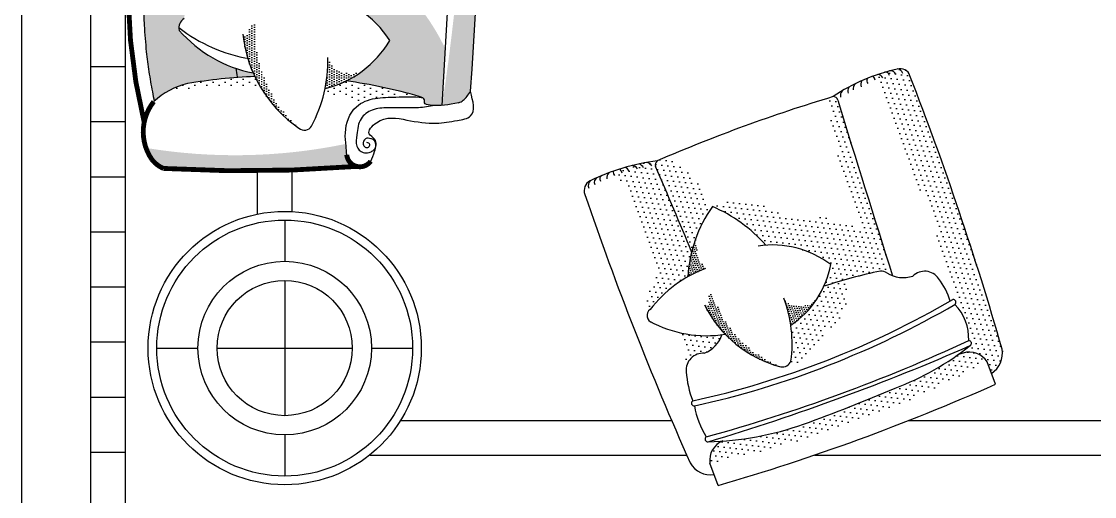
# Model space of a CAD drawing. Extents: x 3694 to 117786, y 20013 to 108631.
# Drawn here: x 67610 to 70705, y 28924 to 30294 of the extents above; entities that cross this region are included whole.
import ezdxf

# ---------------------------------------------------------------- set-up
doc = ezdxf.new("R2010")
doc.units = 0
doc.header["$LTSCALE"] = 1000
doc.header["$MEASUREMENT"] = 0
doc.linetypes.add('ACAD_ISO04W100', pattern=[30, 24, -3, 0, -3])
for name, color, linetype in [('DOTE', 1, 'ACAD_ISO04W100'), ('家具', 253, 'Continuous'), ('铺地', 251, 'Continuous')]:
    doc.layers.add(name, color=color, linetype=linetype)
pattern_1 = [(270, (91521.15495830476, 120994.9704626898), (-6.985000000406579, -3.492500000203292), [0, -6.98500000040658])]
pattern_2 = [(270, (40764.08671532675, 11180.6824591425), (-20.95500000121973, -10.47750000060987), [0, -20.95500000121974])]
pattern_3 = [(110.0458671706948, (116851.3957453663, -39052.44803251084), (-6.983073531532513, 0.7979892736150807), [0, -6.286500000531505])]
pattern_4 = [(110.0458671706948, (35389.18488845533, 31409.86319413389), (-17.45768382883129, 1.994973184037702), [0, -15.71625000132876])]

msp = doc.modelspace()

# ---------------------------------------------------------------- hatches: boundary and pattern name
at = {"layer": '家具'}
h = msp.add_hatch(dxfattribs=at)
h.set_pattern_fill('DOTS', color=8, scale=335.2800000195158, angle=-90.00000000000001, style=0)
h.set_pattern_definition(pattern_2)
edge = h.paths.add_edge_path()
edge.add_spline(control_points=[(67993.17130601307, 30063.84951568378), (67991.34729976697, 30072.90548772866), (67989.56389360114, 30081.93599415552), (67984.12860158642, 30110.3428720034), (67980.69472483601, 30129.63373148218), (67974.75185783027, 30168.03593625524), (67972.29639064423, 30187.07571482248), (67967.69976319902, 30231.64739473444), (67965.82422945027, 30257.25210496921), (67961.0655163649, 30334.95599051948), (67959.04041559706, 30388.06087082521), (67952.12837160786, 30468.76317831468), (67949.18609689569, 30495.81551102568), (67943.11001669956, 30536.43465744354), (67940.80715207456, 30549.98101314058), (67935.52471497824, 30577.05204848417), (67932.52101880833, 30590.63939118481), (67925.16168477658, 30620.11476976685), (67920.72670472765, 30635.83967396493), (67913.01951785905, 30661.96974665546), (67909.80977831264, 30672.52040506721), (67906.63405051868, 30682.9588792542)], knot_values=[0.007594318894714291, 0.007594318894714291, 0.007594318894714291, 0.007594318894714291, 1.009331685129112, 1.009331685129112, 3.166903830014817, 3.166903830014817, 5.324475974900523, 5.324475974900523, 8.146713981276132, 8.146713981276132, 13.78698518195698, 13.78698518195698, 16.6071207822974, 16.6071207822974, 18.01718858246761, 18.01718858246761, 19.42725638263783, 19.42725638263783, 21.11840045899928, 21.11840045899928, 22.2881602581128, 22.2881602581128, 22.2881602581128, 22.2881602581128], degree=3, periodic=0)
edge.add_ellipse((69823.20520367785, 31244.76312481855), major_axis=(1412.244489359905, 1412.244489359905), ratio=0.9999999999999756, start_angle=138.5571482696466, end_angle=151.3374367642258, ccw=False)
edge.add_ellipse((69823.20520367785, 30996.93237553356), major_axis=(1412.244489360068, 1412.244489360068), ratio=0.9999999999999439, start_angle=118.66256323573529, end_angle=131.4428517303521, ccw=False)
edge.add_spline(control_points=[(67906.63405051883, 31558.7366210983), (67909.80977831272, 31569.17509528516), (67913.01951785918, 31579.72575369704), (67920.72670472754, 31605.85582638693), (67925.16168477626, 31621.58073058437), (67932.52101880762, 31651.05610916474), (67935.5247149774, 31664.64345186436), (67940.80715207334, 31691.71448720526), (67943.11001669822, 31705.26084290102), (67949.18609689416, 31745.8799893153), (67952.12837160646, 31772.93232202387), (67957.21757989601, 31832.35191669973), (67959.05916314002, 31864.61623508209), (67960.7806535066, 31896.48947444001)], knot_values=[0.007594318904541566, 0.007594318904541566, 0.007594318904541566, 0.007594318904541566, 1.177354118008585, 1.177354118008585, 2.868498194319651, 2.868498194319651, 4.278565994361959, 4.278565994361959, 5.688633794404266, 5.688633794404266, 8.508769394488882, 8.508769394488882, 11.91787256770212, 11.91787256770212, 11.91787256770212, 11.91787256770212], degree=3, periodic=0)
edge.add_ellipse((67966.54662708388, 31918.91794971506), major_axis=(-16.37502602228008, 16.37502602228009), ratio=0.9999999999989829, start_angle=120.5824584676195, end_angle=134.1964765581108)
edge.add_ellipse((68102.11673564016, 32282.87509827258), major_axis=(-290.1065513935977, 290.1065513935977), ratio=0.9999999999997424, start_angle=115.6565121527844, end_angle=125.4570821537669)
edge.add_ellipse((67321.81956704888, 31759.47094117671), major_axis=(510.6161812650204, 510.6161812650204), ratio=0.9999999999999901, start_angle=303.72155082213794, end_angle=324.46981628872436, ccw=False)
edge.add_ellipse((63554.82278205649, 31287.66644064122), major_axis=(3173.04596129218, 3173.045961292181), ratio=0.9999999999999838, start_angle=308.3579750967318, end_angle=319.22467961810776, ccw=False)
edge.add_ellipse((67013.86668054656, 30385.31873806614), major_axis=(-756.0877006786052, 756.0877006786051), ratio=0.9999999999999577, start_angle=220.5222124239156, end_angle=246.006972568888, ccw=False)
edge.add_ellipse((68093.52339938162, 30275.82137925406), major_axis=(20.77520892349939, 20.77520892349939), ratio=0.9999999999994437, start_angle=72.68604845020673, end_angle=150.6503094815745)
edge.add_ellipse((68351.80341855716, 30519.22352963258), major_axis=(269.5263520561136, 269.5263520561136), ratio=0.999999999999944, start_angle=176.2513210352899, end_angle=213.9303447370953)
edge.add_ellipse((68627.26773682423, 30299.26537330362), major_axis=(-269.5447157714534, 269.5447157714534), ratio=0.9999999999369282, start_angle=68.84746514096271, end_angle=70.56356873906073)
edge.add_ellipse((68342.56719316445, 28632.01307470827), major_axis=(1063.437138938993, 1063.437138938993), ratio=0.9999999999999742, start_angle=47.25507740856621, end_angle=54.69471484846078)
edge.add_ellipse((68138.87996170636, 29903.69415927289), major_axis=(153.1024992138001, 153.1024992138001), ratio=0.999999999999836, start_angle=58.23515820015977, end_angle=87.29579081924169)
edge = h.paths.add_edge_path()
edge.add_ellipse((68052.88844100668, 29947.41788500371), major_axis=(-59.62128638761863, 59.62128638761862), ratio=0.9999999999998141, start_angle=82.2821369550777, end_angle=111.86652617885011, ccw=False)
edge.add_ellipse((68101.68021477605, 29975.41144806831), major_axis=(99.19644208313211, 99.19644208313213), ratio=0.9999999999991369, start_angle=154.3192162768455, end_angle=169.3067677877742, ccw=False)
edge.add_ellipse((68226.47823621808, 31486.22295734135), major_axis=(1116.038544759271, 1116.038544759271), ratio=0.9999999999999997, start_angle=215.621951062749, end_angle=236.6758831388183)
edge.add_spline(control_points=[(68545.89027253704, 29940.5645158249), (68546.08773774045, 29938.37796617065), (68546.94206275698, 29928.79117084452), (68547.52980799931, 29918.77873065825), (68548.3849402652, 29909.38010911614)], knot_values=[0, 0, 0, 0, 0.2418033642713523, 1.052830296575082, 1.052830296575082, 1.052830296575082, 1.052830296575082], degree=3, periodic=0)
edge.add_ellipse((68586.29717914024, 29912.68040541979), major_axis=(-26.9093832352702, 26.9093832352702), ratio=0.9999999999998275, start_angle=49.72715643993222, end_angle=121.2232294175103)
edge.add_ellipse((68256.11459530622, 33919.22290215734), major_axis=(2868.190797183533, 2868.190797183534), ratio=0.9999999999999962, start_angle=221.6595468781956, end_angle=229.5406882996503, ccw=False)
edge = h.paths.add_edge_path()
edge.add_ellipse((68052.888441007, 32294.27761534866), major_axis=(59.62128638766564, 59.62128638766564), ratio=0.9999999999990175, start_angle=68.13347382114472, end_angle=97.71786304491229, ccw=False)
edge.add_ellipse((68256.11459530552, 28322.47259819503), major_axis=(-2868.190797183693, 2868.190797183692), ratio=0.9999999999999932, start_angle=310.45589591338563, end_angle=318.3404531217898, ccw=False)
edge.add_ellipse((68586.47344781598, 32328.98011740485), major_axis=(26.90938323527564, 26.90938323527564), ratio=0.9999999999994248, start_angle=58.67635426560714, end_angle=130.0165302798734)
edge.add_spline(control_points=[(68548.56169085666, 32332.28594505669), (68548.22481866497, 32328.58941360211), (68547.95022921459, 32325.1536455779), (68547.7038035242, 32321.8914489943)], knot_values=[0, 0, 0, 0, 0.3189857557440551, 0.3189857557440551, 0.3189857557440551, 0.3189857557440551], degree=3, periodic=0)
edge.add_ellipse((68118.21578227196, 28776.02485497344), major_axis=(-2525.631590611831, 2525.631590611831), ratio=0.9999999999999998, start_angle=-51.90622692966927, end_angle=-42.87540757850999)
edge = h.paths.add_edge_path()
edge.add_ellipse((68266.77555686311, 31858.42556467946), major_axis=(221.1621733483963, 221.1621733483963), ratio=0.9999999999999897, start_angle=249.0680231566651, end_angle=320.14399999649186, ccw=False)
edge.add_ellipse((68176.0526174061, 31598.98349202645), major_axis=(-155.4479335070542, 155.4479335070542), ratio=0.9999999999999792, start_angle=155.1189317615319, end_angle=218.1718407517728, ccw=False)
edge.add_ellipse((68799.50410135617, 31223.88327477461), major_axis=(405.3237387993501, 405.3237387993501), ratio=0.9999999999999748, start_angle=117.8864253213261, end_angle=164.4737673660374)
edge.add_ellipse((68089.49146304338, 30642.74064312865), major_axis=(-258.8230775298278, 258.8230775298277), ratio=0.9999999999999376, start_angle=229.4937413140151, end_angle=279.8017349942226, ccw=False)
edge.add_ellipse((68363.9373212085, 30409.27637136088), major_axis=(196.0891473908082, 196.0891473908082), ratio=0.9999999999999702, start_angle=323.30762702541074, end_angle=385.9615153224139, ccw=False)
edge.add_ellipse((68278.00643308103, 29953.04518186034), major_axis=(-433.6778078787907, 433.6778078787907), ratio=0.9999999999999418, start_angle=250.1218219998787, end_angle=279.01887695371147, ccw=False)
edge.add_ellipse((53145.8361834547, 31069.66315242132), major_axis=(661.589091324149, 15696.88206603798), ratio=0.9999999999885858, start_angle=268.6990717985552, end_angle=269.2892955079027, ccw=False)
edge.add_spline(control_points=[(68823.65183946406, 30051.8699650491), (68816.62451582364, 30051.42830053878), (68809.4790720412, 30051.32810777053), (68801.97294331792, 30051.60857366901)], knot_values=[2.293510373809953, 2.293510373809953, 2.293510373809953, 2.293510373809953, 2.979732802934619, 2.979732802934619, 2.979732802934619, 2.979732802934619], degree=3, periodic=0)
edge.add_spline(control_points=[(68801.97294331792, 30051.60857366901), (68797.75377061323, 30051.76622271901), (68786.3987936899, 30052.49451056889), (68770.42352773299, 30054.55284512733), (68774.08400020216, 30068.29956441936), (68770.34477331667, 30072.07533706707), (68767.56815582901, 30073.65261047311)], knot_values=[2.979732802934619, 2.979732802934619, 2.979732802934619, 2.979732802934619, 3.36545639614831, 3.990521829336836, 4.278466320926378, 4.605763273049225, 4.605763273049225, 4.605763273049225, 4.605763273049225], degree=3, periodic=0)
edge.add_spline(control_points=[(68767.56815582901, 30073.65261047311), (68764.78177563919, 30075.23542963758), (68761.20242986886, 30076.38384296887), (68757.62308409836, 30077.53225630016)], knot_values=[4.605763273049225, 4.605763273049225, 4.605763273049225, 4.605763273049225, 4.934211014792284, 4.934211014792284, 4.934211014792284, 4.934211014792284], degree=3, periodic=0)
edge.add_ellipse((68342.56719316445, 28632.01307470827), major_axis=(-1063.437138939308, 1063.437138939308), ratio=0.9999999999997944, start_angle=-61.02050574382404, end_angle=-52.79563289692064)
edge.add_ellipse((68413.88788747674, 30391.82192873425), major_axis=(-212.5834902189288, 212.5834902189288), ratio=0.9999999999999741, start_angle=161.1869257535529, end_angle=194.3664498800093)
edge.add_ellipse((68413.7911312485, 30073.2020877572), major_axis=(217.1797520411024, 217.1797520411024), ratio=0.9999999999998141, start_angle=347.5897344300159, end_angle=388.9747829871104)
edge.add_ellipse((68061.75581113262, 30199.81622390002), major_axis=(-331.0872910150837, 331.0872910150837), ratio=0.9999999999998823, start_angle=246.1037334905093, end_angle=272.1536149690035)
edge.add_ellipse((68628.87509417078, 30184.46120224598), major_axis=(-308.6143108805753, 308.6143108805753), ratio=0.9999999999997624, start_angle=-10.26044805010823, end_angle=-2.053383844999684)
edge.add_spline(control_points=[(68331.51679934209, 30503.93519219982), (68322.56479512357, 30496.88594260838), (68300.12235216223, 30479.213656267), (68309.89879025151, 30542.45701083951), (68286.88542869082, 30577.51144565915), (68259.65949848667, 30637.111770902), (68292.25629106838, 30702.74252199698), (68273.01407192613, 30784.50807648071), (68257.07807241459, 30871.33872279631), (68197.39537978926, 30907.47544098791), (68188.7721764178, 30963.01912853596), (68155.91447311011, 30951.19898155632), (68154.42844893668, 30968.36456541008), (68153.74790353593, 30977.30063960881)], knot_values=[28.72622828787619, 28.72622828787619, 28.72622828787619, 28.72622828787619, 29.65137003608691, 31.04553471454428, 32.97090723718488, 34.80045963000916, 37.53798117998499, 40.13244696109814, 43.73799823656201, 46.29924793153518, 47.53881564063179, 48.20545028199999, 48.98405692497199, 48.98405692497199, 48.98405692497199, 48.98405692550385], degree=3, periodic=0)
edge.add_ellipse((74440.63653749638, 31139.04039679581), major_axis=(4446.972478263985, 4446.972478263985), ratio=0.999999999999985, start_angle=132.8462663510045, end_angle=136.4736958691292, ccw=False)
edge.add_spline(control_points=[(68156.11034534252, 31375.385451788), (68157.5124688914, 31389.27132057141), (68160.68932151947, 31413.77905041901), (68204.25728111825, 31444.79300328837), (68224.9855460781, 31513.37248252842), (68260.43519728706, 31577.01717165853), (68249.17362508782, 31648.50423554562), (68285.93254690096, 31671.1576760095), (68318.29201370077, 31758.0116609609), (68318.86281377642, 31736.7729673537)], knot_values=[0, 0, 0, 1.163513729807164e-12, 1.426783815582302, 2.507845637052222, 5.446644405802077, 8.794161911986935, 10.36550993041577, 12.19506232323765, 14.47634677036475, 14.47634677036475, 14.47634677036475, 14.47634677036475], degree=3, periodic=0)
edge.add_ellipse((67925.76321483008, 31991.15514804198), major_axis=(-331.0872910150355, 331.0872910150356), ratio=0.9999999999998563, start_angle=192.0923307984065, end_angle=216.8100269555189)
edge.add_ellipse((68240.59843833724, 32193.24123890271), major_axis=(217.1797520411322, 217.1797520411322), ratio=0.9999999999998619, start_angle=253.938977458923, end_angle=295.3240260160028)
edge.add_ellipse((68311.89925182756, 31882.70169806848), major_axis=(212.5834902189274, 212.5834902189273), ratio=0.9999999999959371, start_angle=358.5473105660088, end_angle=364.8552973097488)
edge.add_ellipse((68346.10422765338, 33494.59638260669), major_axis=(-983.7752406232428, 983.7752406232432), ratio=0.999999999999971, start_angle=141.5881560884107, end_angle=151.911972755275)
edge.add_spline(control_points=[(68750.82713153132, 32163.49652940117), (68756.3371627377, 32165.30407448088), (68761.8471939442, 32167.11161956034), (68764.4357771814, 32170.4949439754)], knot_values=[4.42752981046754, 4.42752981046754, 4.42752981046754, 4.42752981046754, 4.934211014792284, 4.934211014792284, 4.934211014792284, 4.934211014792284], degree=3, periodic=0)
edge.add_ellipse((68272.00710376579, 32290.21585168514), major_axis=(358.3427787361424, 358.3427787361424), ratio=0.9999999999999811, start_angle=262.1836328537145, end_angle=301.33517879624424, ccw=False)
h = msp.add_hatch(dxfattribs=at)
h.set_pattern_fill('DOTS', color=8, scale=335.2800000195158, angle=-90.00000000000001, style=0)
h.set_pattern_definition(pattern_2)
edge = h.paths.add_edge_path()
edge.add_spline(control_points=[(68816.67753729055, 32189.72474849426), (68831.14272751316, 32189.05659798309), (68844.03442534637, 32187.09655672928), (68856.38223494717, 32184.68996474717)], knot_values=[0.786494863822969, 0.786494863822969, 0.786494863822969, 0.786494863822969, 2.275363960561895, 2.275363960561895, 2.275363960561895, 2.275363960561895], degree=3, periodic=0)
edge.add_spline(control_points=[(68856.38223494717, 32184.68996474717), (68862.90496340714, 32183.41868291477), (68869.27592100097, 32182.02279204197), (68875.6468785948, 32180.6269011693)], knot_values=[0, 0, 0, 0, 0.7864948638229692, 0.7864948638229692, 0.7864948638229692, 0.7864948638229692], degree=3, periodic=0)
edge.add_spline(control_points=[(68875.64687859683, 32180.62690116827), (68878.82510654387, 32179.25385271956), (68890.3500699363, 32172.52809090292), (68899.03320713472, 32159.30265598255), (68905.44847560005, 32149.5314507549)], knot_values=[15.99552225209603, 15.99552225209603, 15.99552225209603, 15.99552225209603, 16.41446935609034, 17.5995724027038, 17.5995724027038, 17.5995724027038, 17.5995724027038], degree=3, periodic=0)
edge.add_ellipse((54899.6544970819, 31120.84775017612), major_axis=(-14041.59040729132, 232.7959587363479), ratio=0.9999999999999283, start_angle=176.7491603409733, end_angle=185.150482601278, ccw=False)
edge.add_spline(control_points=[(68905.44847560005, 30092.16404959721), (68899.03320713472, 30082.3928443697), (68889.22824111104, 30067.45873276031), (68875.79970744555, 30060.812251545), (68870.81012681415, 30059.30536107131)], knot_values=[15.78828497656742, 15.78828497656742, 15.78828497656742, 15.78828497656742, 16.97338802318088, 17.5995724027038, 17.5995724027038, 17.5995724027038, 17.5995724027038], degree=3, periodic=0)
edge.add_spline(control_points=[(68870.81012681415, 30059.30536107131), (68853.94762201386, 30055.45672113322), (68839.08456983039, 30052.83990604672), (68823.6518394647, 30051.86996504935)], knot_values=[0.7864948638227296, 0.7864948638227296, 0.7864948638227296, 0.7864948638227296, 2.293510373789452, 2.293510373789452, 2.293510373789452, 2.293510373789452], degree=3, periodic=0)
edge.add_ellipse((61850.54517406188, 31098.0604370763), major_axis=(4985.916719663797, 4985.916719663796), ratio=0.9999999999999968, start_angle=306.4674305685838, end_angle=323.9063989965972)
h = msp.add_hatch(dxfattribs=at)
h.set_pattern_fill('DOTS', color=8, scale=111.7600000065053, angle=-90.00000000000001, style=0)
h.set_pattern_definition(pattern_1)
edge = h.paths.add_edge_path()
edge.add_spline(control_points=[(68285.4144038206, 30289.59288465872), (68278.23396146481, 30286.19534945417), (68264.70934435789, 30279.79597174577), (68266.36017861197, 30253.55713212098), (68253.557022616, 30255.96343453684), (68248.4325047101, 30256.92656736262)], knot_values=[0, 0, 0, 0, 0.7990955360639407, 1.505124701441903, 1.976309702937445, 1.976309702937445, 1.976309702937445, 1.976309702937445], degree=3, periodic=0)
edge.add_ellipse((68627.26773682423, 30299.26537330362), major_axis=(269.5447157518394, 269.5447157518394), ratio=0.9999999999999729, start_angle=141.3769412701784, end_angle=190.3004614662347)
edge.add_ellipse((68661.90008759126, 30266.82859887992), major_axis=(-266.7017836378756, 266.7017836378756), ratio=0.999999999999992, start_angle=41.539811443834026, end_angle=93.15160390617109, ccw=False)
h = msp.add_hatch(dxfattribs=at)
h.set_pattern_fill('DOTS', color=8, scale=111.7600000065053, angle=-90.00000000000001, style=0)
h.set_pattern_definition(pattern_1)
edge = h.paths.add_edge_path()
edge.add_ellipse((68086.47420179202, 30182.62342549482), major_axis=(-288.4305054752427, 288.4305054752427), ratio=0.9999999999999551, start_angle=213.3044993287077, end_angle=224.9999999999686, ccw=False)
edge.add_ellipse((68413.88788747706, 30391.82192873425), major_axis=(212.5834902189095, 212.5834902189094), ratio=0.99999999999983, start_angle=238.8604017113895, end_angle=261.6134257956862)
edge.add_ellipse((68561.82388394268, 30222.066823203), major_axis=(-55.24910215603048, 55.24910215603048), ratio=0.9999999999998942, start_angle=75.31921476834708, end_angle=158.6702764384144, ccw=False)
h = msp.add_hatch(dxfattribs=at)
h.set_pattern_fill('DOTS', color=8, scale=9, angle=294.1331476798921, style=0)
h.set_pattern_definition(pattern_4)
edge = h.paths.add_edge_path()
edge.add_ellipse((70056.66601230827, 30123.96476834624), major_axis=(11.01970384437914, 11.01970384437914), ratio=0.9999999999448927, start_angle=312.03599995689603, end_angle=364.54619515041617, ccw=False)
edge.add_ellipse((64839.00667230823, 27773.0624089126), major_axis=(5387.938043495427, 1969.694697864013), ratio=0.9999999999148849, start_angle=356.86251779278365, end_angle=364.1023966124434, ccw=False)
edge.add_ellipse((70201.43668844752, 29379.9878936698), major_axis=(132.5240824212228, 48.34129960336319), ratio=0.9999999999142025, start_angle=337.4226815420006, end_angle=367.3619332345003, ccw=False)
edge.add_ellipse((70342.42631817034, 29365.74716349836), major_axis=(5.65512681524975, 5.65512681524975), ratio=0.9999999999453739, start_angle=259.2521508233184, end_angle=405.44579352466036, ccw=False)
edge.add_ellipse((69835.79495845917, 30010.09951805554), major_axis=(585.2389621009465, 585.2389621009465), ratio=0.9999999999511986, start_angle=260.2035776864652, end_angle=263.13881879169355, ccw=False)
edge.add_ellipse((71610.48737680074, 24741.01005269414), major_axis=(3374.725818742693, 3374.725818742693), ratio=0.9999999995597305, start_angle=420.61060691399024, end_angle=420.77609928261165, ccw=False)
edge.add_ellipse((70344.86123592014, 29280.72639122129), major_axis=(56.15408807661922, 20.58171946367193), ratio=0.9999999999146116, start_angle=371.52460519175895, end_angle=448.0580267641459, ccw=False)
edge.add_line((70395.77120555431, 29312.11211688798), (70407.85522922516, 29278.99404982016))
edge.add_ellipse((70370.92635525568, 29337.26668498182), major_axis=(64.75140870157323, 23.80539462541207), ratio=0.9999999999147434, start_angle=-77.82210130441466, end_angle=-10.26554358127309)
edge.add_ellipse((61551.66747505917, 26787.70903994352), major_axis=(8686.278541843405, 3176.81665264182), ratio=0.999999999914831, start_angle=-4.01103325982822, end_angle=1.142476772699399)
edge.add_ellipse((70145.52489543863, 30128.89262749835), major_axis=(20.19066167053597, 20.19066167053597), ratio=0.9999999999454182, start_angle=331.6769965228485, end_angle=423.9554411331679)
edge.add_ellipse((70248.61489273614, 29636.794307312), major_axis=(498.7762870051039, 182.5292018082606), ratio=0.9999999999145807, start_angle=82.11351164913853, end_angle=89.92053955144765)
h = msp.add_hatch(dxfattribs=at)
h.set_pattern_fill('DOTS', color=8, scale=279.4000000162632, angle=-90.00000000000001, style=0)
h.set_pattern_definition([(270, (40764.08671532675, 11180.6824591425), (-17.46250000101645, -8.731250000508231), [0, -17.46250000101645])])
edge = h.paths.add_edge_path()
edge.add_ellipse((68627.26773682423, 30299.26537330439), major_axis=(269.5447157519806, 269.5447157519806), ratio=0.9999999999974647, start_angle=160.5635687379563, end_angle=165.8387013682622)
edge.add_ellipse((68222.06697708843, 28543.36263224846), major_axis=(1104.810050940422, 1104.810050940422), ratio=0.9999999999999903, start_angle=42.14207059352328, end_angle=51.79771340966635)
edge.add_ellipse((68138.87996170695, 29903.69415927318), major_axis=(153.1024992137595, 153.1024992137595), ratio=0.9999999999999862, start_angle=418.23515820033055, end_angle=433.02998715778176, ccw=False)
edge.add_ellipse((68342.56719316394, 28632.01307470817), major_axis=(-1063.437138938958, 1063.437138938958), ratio=0.9999999999999727, start_angle=317.25507740854556, end_angle=324.6947148484414, ccw=False)
edge = h.paths.add_edge_path()
edge.add_spline(control_points=[(68767.56815582888, 30073.65261047311), (68740.34711349569, 30078.18573560534), (68696.49928298395, 30075.00380920791), (68638.98845945077, 30075.36536414097), (68607.60242657701, 30066.38268357172), (68597.30361792575, 30061.52318562458)], knot_values=[6.083310180954708, 6.083310180954708, 6.083310180954708, 6.083310180954708, 8.851675129098536, 11.01032609518917, 12.21935078190391, 12.21935078190391, 12.21935078190391, 12.21935078190391], degree=3, periodic=0)
edge.add_ellipse((68294.88643446125, 29003.9732126782), major_axis=(-777.7750632849869, 777.7750632849869), ratio=0.999999999999613, start_angle=-60.95842060336597, end_angle=-54.85635658160955)
edge.add_ellipse((68086.47420179106, 30182.62342549457), major_axis=(-288.4305054755848, 288.4305054755848), ratio=0.9999999999981533, start_angle=211.5401013501963, end_angle=213.3044993287965)
edge.add_ellipse((68413.88788747674, 30391.82192873425), major_axis=(-212.5834902188792, 212.5834902188792), ratio=0.9999999999993702, start_angle=148.8604017114281, end_angle=161.1869257535407)
edge.add_ellipse((68342.56719316445, 28632.01307470827), major_axis=(-1063.437138938919, 1063.437138938919), ratio=0.9999999999999838, start_angle=298.97949425618026, end_angle=307.20436710308405, ccw=False)
edge.add_spline(control_points=[(68757.62308409836, 30077.53225630016), (68761.20242986886, 30076.38384296887), (68764.78177563919, 30075.23542963758), (68767.56815582901, 30073.65261047311)], knot_values=[4.605763273049226, 4.605763273049226, 4.605763273049226, 4.605763273049226, 4.934211014792285, 4.934211014792285, 4.934211014792285, 4.934211014792285], degree=3, periodic=0)
h = msp.add_hatch(dxfattribs=at)
h.set_pattern_fill('DOTS', color=8, scale=9, angle=294.1331476798921, style=0)
h.set_pattern_definition(pattern_4)
edge = h.paths.add_edge_path()
edge.add_ellipse((69655.07191471639, 29029.03807655462), major_axis=(56.16047320831652, 20.56429023370054), ratio=0.9999999999145799, start_angle=93.43221295677527, end_angle=168.3268990873218)
edge.add_ellipse((69000.311618334, 31894.58556548468), major_axis=(2756.866302084114, 1008.049981967568), ratio=0.999999999914667, start_angle=261.6218471878612, end_angle=278.2999420367261)
edge.add_ellipse((70344.86123592014, 29280.72639122129), major_axis=(56.14854818709786, 20.59682791791976), ratio=0.9999999999144176, start_angle=11.50918880106213, end_angle=88.04261037344573)
edge.add_ellipse((71610.48737680045, 24741.01005269178), major_axis=(3374.725817475047, 3374.725817475047), ratio=0.9999999998410573, start_angle=60.61060690708674, end_angle=60.77609927573244)
edge.add_ellipse((69835.7949584592, 30010.09951805555), major_axis=(777.2886698601404, 284.3090031288606), ratio=0.9999999999145557, start_angle=270.72140260825574, end_angle=285.1125658346866, ccw=False)
edge.add_ellipse((68132.72265146684, 33932.07303490076), major_axis=(4792.712318014962, 1751.386344815424), ratio=0.9999999999155457, start_angle=269.78744851669944, end_angle=272.9673915486699, ccw=False)
edge.add_ellipse((69571.17817995972, 29959.97098048281), major_axis=(824.7850797562726, 301.4777129437991), ratio=0.9999999999146598, start_angle=253.8395451354288, end_angle=269.5602894773057, ccw=False)
edge = h.paths.add_edge_path()
edge.add_ellipse((69466.04641244619, 29364.35377506278), major_axis=(345.569540600818, 123.9071674737228), ratio=0.9999999999140228, start_angle=332.46807730772116, end_angle=348.6245998741549, ccw=False)
edge.add_ellipse((69804.47383514573, 29324.96525227725), major_axis=(19.35082446717368, 19.35082446717368), ratio=0.9999999999440752, start_angle=254.5762542683422, end_angle=292.49820106315644, ccw=False)
edge.add_ellipse((69791.6790285288, 29446.90762764656), major_axis=(139.0798594154274, 50.88761539951749), ratio=0.9999999999146961, start_angle=260.1331255815751, end_angle=322.6790485226567)
edge.add_ellipse((69856.06428187792, 29516.98195556934), major_axis=(129.1537286460301, 47.31318429922864), ratio=0.9999999999146133, start_angle=-76.04151609101838, end_angle=-6.266691492685386)
edge.add_ellipse((70434.76789341852, 27958.79269742649), major_axis=(1550.282340765829, 571.3649997653891), ratio=0.9999999999176548, start_angle=85.39868576413286, end_angle=87.75148170854735)
edge.add_ellipse((69678.33034009358, 29642.23173335153), major_axis=(254.1695257655149, 92.78184896080508), ratio=0.9999999999148973, start_angle=283.85220309884585, end_angle=315.50922647153243, ccw=False)
edge = h.paths.add_edge_path()
edge.add_ellipse((69682.87883577388, 29579.31556235669), major_axis=(185.232942224826, 67.81613963963919), ratio=0.9999999999146236, start_angle=27.25565250719569, end_angle=93.7324513850424)
edge.add_ellipse((69439.84369647031, 29371.26438358499), major_axis=(395.8977231873957, 144.3864243439482), ratio=0.9999999999147472, start_angle=381.1123654705853, end_angle=407.16224694909465, ccw=False)
edge.add_ellipse((69776.54118188046, 29372.81624265946), major_axis=(259.553883183407, 95.09150408961594), ratio=0.9999999999147059, start_angle=392.51452661917915, end_angle=433.8995751762677, ccw=False)
edge.add_ellipse((69678.33034009361, 29642.23173335155), major_axis=(253.2069605170858, 95.37743166100032), ratio=0.9999999999152426, start_angle=314.9230162673957, end_angle=328.77204106325155, ccw=False)
edge.add_ellipse((70434.76789341858, 27958.79269742651), major_axis=(1552.161637096858, 566.2398355753802), ratio=0.9999999999139377, start_angle=442.07695900630813, end_angle=447.94078408595226, ccw=False)
edge.add_ellipse((70088.65256243375, 29543.48296070214), major_axis=(21.7196708402453, 21.7196708402453), ratio=0.9999999999442772, start_angle=369.6427587403032, end_angle=406.4268285253785, ccw=False)
edge.add_ellipse((70153.41061854355, 29645.26539544738), major_axis=(63.6206001920794, 63.6206001920794), ratio=0.9999999999426356, start_angle=193.5204803823261, end_angle=205.2200750432543)
edge.add_ellipse((104543.1532529012, 40569.95950842775), major_axis=(-10430.81680549582, 34599.90664999364), ratio=0.9999999998716532, start_angle=90.8206960695723, end_angle=90.96050969301263, ccw=False)
edge.add_ellipse((69879.31200981376, 29414.53778830032), major_axis=(296.9773757937668, 108.5611227640991), ratio=0.9999999999146187, start_angle=26.61145691026555, end_angle=81.37995395526774)
edge = h.paths.add_edge_path()
edge.add_ellipse((71329.07374948723, 25512.26602148535), major_axis=(3371.500355407124, 3371.500355407124), ratio=0.9999999999124938, start_angle=67.85231966501075, end_angle=68.29532057437012)
edge.add_ellipse((69453.16475922833, 29880.327762965), major_axis=(10.51264175810384, 10.51264175810384), ratio=0.9999999999448943, start_angle=85.74065918814078, end_angle=154.9678460140774)
edge.add_ellipse((56823.81435322989, 24382.90561962911), major_axis=(12922.50571157755, 4724.662823392259), ratio=0.9999999999139444, start_angle=362.33292299902666, end_angle=363.44364605228645, ccw=False)
edge.add_ellipse((69924.06676726868, 29533.23556821582), major_axis=(368.7554669817344, 135.3245361036224), ratio=0.9999999999146052, start_angle=125.9136839313042, end_angle=145.6356529892577, ccw=False)
edge.add_ellipse((69322.85743699328, 29660.1880305435), major_axis=(272.7487290785195, 99.6400127329953), ratio=0.999999999914727, start_angle=-1.529078699536641, end_angle=37.78205763234516)
edge = h.paths.add_edge_path()
edge.add_ellipse((68015.53004683295, 29149.80884817067), major_axis=(1399.230050653603, 511.6013035522367), ratio=0.9999999999145274, start_angle=353.7357496789755, end_angle=368.5618770176386, ccw=False)
edge.add_ellipse((69715.85550726157, 29237.32273141911), major_axis=(346.3585226764453, 127.9762004498948), ratio=0.9999999999138325, start_angle=99.58059001511651, end_angle=113.1047834659417, ccw=False)
edge.add_ellipse((69924.06676726865, 29533.23556821581), major_axis=(368.7101558547402, 135.4479437651799), ratio=0.999999999915175, start_angle=145.6164772124445, end_angle=156.2798983120382, ccw=False)
edge.add_ellipse((56823.81435323005, 24382.90561962897), major_axis=(12927.58545924598, 4710.745891511396), ratio=0.9999999999167715, start_angle=2.394615731808682, end_angle=3.50533878506542)
edge.add_ellipse((69453.16475922833, 29880.327762965), major_axis=(10.51264175810305, 10.51264175810305), ratio=0.9999999999439848, start_angle=85.7406591881205, end_angle=154.9678460138801, ccw=False)
edge.add_ellipse((69516.97099487999, 29293.4541272825), major_axis=(565.8415699789108, 207.3547668150917), ratio=0.9999999999149902, start_angle=76.88076773865257, end_angle=88.65041770856487)
edge = h.paths.add_edge_path()
edge.add_ellipse((68994.84313534937, 29203.19196120867), major_axis=(511.2082830905646, 188.5598059388053), ratio=0.999999999916686, start_angle=350.4961962973311, end_angle=360.6886745367648, ccw=False)
edge.add_ellipse((69576.2437472887, 29288.29509547162), major_axis=(45.94708394538453, 16.81560424175889), ratio=0.9999999999148628, start_angle=65.80283720268892, end_angle=140.2380275985457, ccw=False)
edge.add_ellipse((69545.91033729495, 29420.46929351258), major_axis=(84.55668359014881, 30.7461997345387), ratio=0.9999999999150875, start_angle=-87.89732693080309, end_angle=-39.36535979160256)
edge.add_ellipse((69586.53660560354, 29730.79406256477), major_axis=(322.1904824070824, 117.8019918590132), ratio=0.9999999999145506, start_angle=235.9511055754362, end_angle=257.3268768352042, ccw=False)
edge = h.paths.add_edge_path()
edge.add_ellipse((69435.27078840978, 29445.78352969755), major_axis=(14.73752342143702, 14.73752342143702), ratio=0.9999999999443158, start_angle=78.76315106029858, end_angle=143.9133041588414, ccw=False)
edge.add_ellipse((69715.85550726156, 29237.32273141907), major_axis=(346.1663320598338, 128.4951542308808), ratio=0.9999999999129353, start_angle=113.01891259606731, end_angle=121.93844972221359, ccw=False)
edge.add_ellipse((68015.5300468329, 29149.80884817083), major_axis=(1053.465858109542, 1053.465858109542), ratio=0.9999999999580053, start_angle=328.8197077392884, end_angle=331.1521780592475)
edge.add_ellipse((69543.73022280632, 29473.7918219935), major_axis=(124.7428888277273, 45.48443797163809), ratio=0.9999999999145565, start_angle=117.0155262450912, end_angle=173.5740387396113)
edge = h.paths.add_edge_path()
edge.add_ellipse((69879.31200981373, 29414.53778830031), major_axis=(297.1516550814447, 108.0831762651605), ratio=0.9999999999150726, start_angle=386.70363995432024, end_angle=399.7726152835454, ccw=False)
edge.add_ellipse((104543.153252903, 40569.95950842455), major_axis=(33897.83281213672, 12525.67003091721), ratio=0.9999999999310266, start_angle=176.6158621179423, end_angle=177.3172563934129, ccw=False)
edge.add_ellipse((69951.08124298257, 30062.00607660163), major_axis=(10.51264175810475, 10.51264175810475), ratio=0.9999999999444968, start_angle=335.1238883249492, end_angle=404.3510751550905)
edge.add_ellipse((71329.07374948617, 25512.26602148557), major_axis=(3371.500355738069, 3371.500355738068), ratio=0.9999999998367218, start_angle=61.79641377263191, end_angle=62.02311343967174)
edge.add_ellipse((71399.36038158114, 30267.67951913991), major_axis=(1389.341179856807, 507.8279823219971), ratio=0.9999999999147886, start_angle=167.5473844671199, end_angle=183.0052675213952)
h = msp.add_hatch(dxfattribs=at)
h.set_pattern_fill('DOTS', color=8, scale=3.6, angle=294.1331476798921, style=0)
h.set_pattern_definition(pattern_3)
edge = h.paths.add_edge_path()
edge.add_ellipse((69715.85550726153, 29237.32273141906), major_axis=(347.0052171257323, 126.2121761119457), ratio=0.9999999999167222, start_angle=91.09307491240429, end_angle=99.8721279933228, ccw=False)
edge.add_ellipse((69680.67431808914, 29658.80048823667), major_axis=(116.7331479801305, 42.71796159611856), ratio=0.9999999999151306, start_angle=152.9658073826507, end_angle=198.1428606621041, ccw=False)
edge.add_ellipse((69924.06676726864, 29533.23556821577), major_axis=(369.2204641647127, 134.0506372326722), ratio=0.999999999914678, start_angle=139.0763749392109, end_angle=156.4968825897951)
h = msp.add_hatch(dxfattribs=at)
h.set_pattern_fill('DOTS', color=8, scale=3.6, angle=294.1331476798921, style=0)
h.set_pattern_definition(pattern_3)
edge = h.paths.add_edge_path()
edge.add_spline(control_points=[(69601.2461621222, 29516.16602663994), (69596.22338846205, 29511.07835889709), (69586.76281664748, 29501.49555678293), (69596.25311089514, 29479.82050426686), (69584.68600880029, 29477.9052664423), (69580.0562267511, 29477.1386843176)], knot_values=[0, 0, 0, 0, 0.7990955360639407, 1.505124701441903, 1.976309702937445, 1.976309702937445, 1.976309702937445, 1.976309702937445], degree=3, periodic=0)
edge.add_ellipse((69887.29126450827, 29629.80395456517), major_axis=(322.195585936732, 117.8560883813808), ratio=0.9999999999146235, start_angle=186.3307682359657, end_angle=235.2542884320235)
edge.add_ellipse((69926.57869375014, 29613.06332769187), major_axis=(318.7584255707325, 116.7193609232), ratio=0.9999999999145205, start_angle=176.4745289157295, end_angle=228.086321378074, ccw=False)
h = msp.add_hatch(dxfattribs=at)
h.set_pattern_fill('DOTS', color=8, scale=3.6, angle=294.1331476798921, style=0)
h.set_pattern_definition(pattern_3)
edge = h.paths.add_edge_path()
edge.add_ellipse((69466.04641244616, 29364.35377506284), major_axis=(344.7617099566864, 126.1374523692064), ratio=0.9999999999159244, start_angle=348.2543849463793, end_angle=359.949885617625, ccw=False)
edge.add_ellipse((69678.33034009358, 29642.23173335153), major_axis=(254.1902605979433, 92.72502759035159), ratio=0.9999999999147182, start_angle=-76.13498855247018, end_angle=-53.38196446816929)
edge.add_ellipse((69855.7753850888, 29544.34527624799), major_axis=(66.05954113804928, 24.10658735686149), ratio=0.9999999999146744, start_angle=210.3169378371316, end_angle=293.6679995071938, ccw=False)

# ---------------------------------------------------------------- linework, layer by layer
at = {"layer": 'DOTE'}
msp.add_line((67610.1632117098, 34320.84775014941), (67610.16321170487, 24034.04040952754), dxfattribs=at)
at = {"layer": '家具'}
for p, q in [((68290.47719432072, 29862.10345389332, 1.41431932393393e-09), (68290.4771943203, 29738.13949986402, 1.41431932393393e-09)), ((70419.3081200146, 29247.60569643572, 1.41431932393393e-09), (70395.77120555431, 29312.11211688794, 1.41431932393393e-09)), ((68614.69196845156, 29043.68153744296, 1.41431932393393e-09), (69528.93407830826, 29043.68153744057, 1.41431932393393e-09)), ((69897.48730261892, 29043.68153743961, 1.41431932393393e-09), (70437.20761829826, 29043.68153743819, 1.41431932393393e-09)), ((70437.20761829826, 29043.68153743819, 1.41431932393393e-09), (71613.20425036828, 29043.6815374342, 1.41431932393393e-09)), ((69619.44914965292, 28955.7554893753, 1.41431932393393e-09), (69595.91223519263, 29020.26190982756, 1.41431932393393e-09))]:
    msp.add_line(p, q, dxfattribs=at)
at = {"layer": '家具', "color": 8}
for p, q in [((68390.47719432066, 29862.10345389286, 1.41431932393393e-09), (68390.47719432043, 29745.57993103673, 1.41431932393393e-09)), ((68703.86605375436, 29143.68153744263, 1.41431932393393e-09), (69485.40882840252, 29143.68153744024, 1.41431932393393e-09)), ((70170.12713963179, 29143.68153743814, 1.41431932393393e-09), (70418.71251342226, 29143.68153743738, 1.41431932393393e-09)), ((70418.71251342226, 29143.68153743738, 1.41431932393393e-09), (71513.20425036848, 29143.68153743444, 1.41431932393393e-09))]:
    msp.add_line(p, q, dxfattribs=at)
at = {"layer": '家具', "const_width": 13.97000000081316, "elevation": 1.41431932393393e-09}
for points in [[(67964.09710447487, 30002.81137514457, -0.05504128490099991), (67918.10729339307, 30358.04487113405)], [(67985.80039246145, 29896.34353406861, -0.3282021205190103), (67991.69878624058, 30062.49734601512)], [(68577.29537353135, 29875.72444094873, -0.03440528834723272), (68019.76235615843, 29869.88042255057, -0.1298080604990492), (67985.80039246145, 29896.34353406861)], [(68617.486024852, 29890.87477047458, -0.7006343616116512), (68548.3849402652, 29909.38010911614)]]:
    msp.add_lwpolyline(points, format="xyb", dxfattribs=at)
at = {"layer": '家具', "color": 8, "elevation": 1.41431932393393e-09}
for points in [[(68369.47621413991, 29721.13998412899), (68369.47621414336, 29602.37713143275)], [(68369.47621414498, 29547.05126808245), (68369.47621415633, 29157.16979351173)], [(68000.44676081876, 29352.11053078635), (68119.20961351499, 29352.11053078981)], [(68174.53547686529, 29352.11053079142), (68564.41695143601, 29352.11053080277)], [(68619.74281478631, 29352.11053080438), (68738.50566748255, 29352.11053080783)], [(68369.47621415794, 29101.84393016143), (68369.47621416139, 28983.0810774652)]]:
    msp.add_lwpolyline(points, dxfattribs=at)
at = {"layer": '家具'}
msp.add_circle((68369.47621415065, 29352.11053079709, 1.41431932393393e-09), 394.0294533318956, dxfattribs=at)
at = {"layer": '家具', "color": 8}
for radius in [369.0294533318956, 250.2666006356594, 194.9407372853602]:
    msp.add_circle((68369.47621415065, 29352.11053079709, 1.41431932393393e-09), radius, dxfattribs=at)
msp.add_arc((53145.8361834547, 31069.66315242138, 1.41431932393393e-09), 15710.81814279855, 356.2851108975671, 4.088220542067065, dxfattribs=at)
at = {"layer": '家具'}
for centre, radius, start, end in [((54899.65449708184, 31120.84775017622, 1.41431932393393e-09), 14043.52004037923, 355.7993388689133, 4.200661131086661), ((68413.79113124846, 30073.2020877573, 1.41431932393393e-09), 307.1385508093538, 32.58973443036897, 78.6446976099518), ((68093.52339938155, 30275.82137925416, 1.41431932393393e-09), 29.38058222073616, 117.6860484511145, 195.6503094810207), ((68344.71164686189, 30638.83488637104, 1.41431932393393e-09), 458.8002556114367, 232.2999893691087, 260.3863024080021), ((68351.80341855716, 30519.22352963261, 1.41431932393393e-09), 381.1678224946983, 221.2513210352023, 258.9303447377026), ((68627.26773682423, 30299.26537330375, 1.41431932393393e-09), 381.1937926822507, 186.3769412699727, 235.3004614655248), ((68413.88788747674, 30391.82192873432, 1.41431932393393e-09), 300.6384550042224, 283.8604017110653, 329.3664498804705), ((68086.47420179103, 30182.6234254947, 1.41431932393393e-09), 407.902332646181, 332.1479767622447, 0.9322259384719658), ((74440.6365374967, 31139.04039679591, 1.41431932393393e-09), 6288.968790262188, 188.9695986959316, 189.1984116391544), ((68342.56719316445, 28632.01307470827, 1.41431932393393e-09), 1503.927224618649, 92.25507740842998, 99.69471484893758), ((68342.56719316445, 28632.01307470827, 1.41431932393393e-09), 1503.927224618649, 73.97949425575958, 82.20436710195693), ((68138.87996170633, 29903.69415927296, 1.41431932393393e-09), 216.5196308213305, 103.2351582000476, 132.8248161145351), ((68426.12899594063, 30004.24083265217, 1.41431932393393e-09), 24.2748100485143, 229.1909741586793, 329.8698000330876)]:
    msp.add_arc(centre, radius, start, end, dxfattribs=at)
for centre, major_axis, ratio, start_param, end_param in [((70248.61489273615, 29636.79430731197, 1.41431932393393e-09), (498.8643948792329, 182.2882593947425), 0.9999999999145274, 1.433634163078233, 1.81470045961073), ((61551.66747505913, 26787.70903994354, 1.41431932393393e-09), (8686.91441640315, 3175.077459382557), 0.9999999999143836, -0.06980552106119298, 0.02014019704092918), ((71329.073749487, 25512.26602148533, 1.41431932393393e-09), (4478.064905476618, 1637.364954475678), 0.9999999999148762, 1.513408506394498, 1.626835827892994), ((104543.1532529029, 40569.95950842533, 1.41431932393393e-09), (33934.49950767132, 12425.98978942017), 0.9999999999182263, 3.085467321640615, 3.100149169171072), ((69516.97099487999, 29293.4541272825, 1.41431932393393e-09), (566.0137962732749, 206.8841803176285), 0.9999999999146563, 1.342654059603243, 1.678157847715154), ((56823.81435323011, 24382.90561962889, 1.41431932393393e-09), (12911.63354343855, 4754.294048588565), 0.9999999999077376, 0.03842322976126855, 0.05780900411862921), ((77987.52729098155, 32784.77760857348, 1.41431932393393e-09), (8686.177205731914, 3177.093719362932), 0.9999999999142801, 3.120119025089534, 3.210064743191663), ((69924.06676726865, 29533.23556821581, 1.41431932393393e-09), (368.7770630549576, 135.2656729001036), 0.9999999999146567, 2.175424143590129, 2.728093082654326), ((69439.84369647031, 29371.26438358496, 1.41431932393393e-09), (395.8487075658331, 144.5207510299557), 0.9999999999147748, 0.3681409729092544, 0.82279717446333), ((69776.54118188046, 29372.81624265946, 1.41431932393393e-09), (259.573239146941, 95.03865500085038), 0.9999999999147421, 0.5676891517349247, 1.37149989610281), ((69678.33034009358, 29642.23173335153, 1.41431932393393e-09), (254.1166740175506, 92.92650488824745), 0.9999999999146626, -1.329598964901114, -0.535368594788634), ((69715.85550726157, 29237.32273141911, 1.41431932393393e-09), (346.8586623906662, 126.6143847930542), 0.9999999999145877, 1.588714752900645, 2.133655129368998), ((70434.76789341855, 27958.79269742657, 1.41431932393393e-09), (1551.486625327876, 568.086745567888), 0.9999999999150824, 1.431323020634057, 1.533666075035042), ((70088.65256243375, 29543.48296070214, 1.41431932393393e-09), (21.71967084021223, 21.71967084021223), 0.9999999999455865, 0.1682978889977659, 0.8103010190260393), ((70153.41061854355, 29645.26539544738, 1.41431932393393e-09), (84.49629468594094, 30.91177319775682), 0.9999999999148623, 3.812255480412511, 4.675957542462504), ((70215.32706355868, 29524.6151230635, 1.41431932393393e-09), (45.96724548457561, 16.76041203732252), 0.9999999999148321, 0.2535721205448211, 1.992375666409094), ((70109.65460421907, 29437.50737550997, 1.41431932393393e-09), (174.2998126543286, 64.18012984464723), 0.9999999999132347, -0.08075737698079855, 0.3139069193331119), ((68990.2624887666, 31736.08046270398, 1.41431932393393e-09), (2438.659070058228, 891.6347904955593), 0.9999999999146361, 4.577743162117469, 4.889036323811169), ((68987.5142872939, 31743.13398799764, 1.41431932393393e-09), (2459.987588436788, 899.3952894251433), 0.999999999914775, 4.57882900886693, 4.887977543039598), ((69887.29126450825, 29629.8039545652, 1.41431932393393e-09), (322.2296877517813, 117.7628188226652), 0.9999999999146596, 3.252374869348446, 4.106251378435563), ((69466.04641244619, 29364.35377506281, 1.41431932393393e-09), (344.8625558381959, 125.8614759296305), 0.9999999999143928, -0.4861838023140228, 0.01619611851505676), ((70297.56571917434, 29484.12286839051, 1.41431932393393e-09), (5.655126815251776, 5.655126815251776), 0.9999999999453808, 4.642131497465531, 7.193691908088304), ((70201.43668844752, 29379.9878936698, 1.41431932393393e-09), (132.4774822047638, 48.46885987536719), 0.999999999914246, -0.395011256639068, 0.4182362245897007), ((69435.27078840978, 29445.78352969755, 1.41431932393393e-09), (14.73752342143153, 14.73752342143153), 0.9999999999446616, 1.374676315250423, 3.655101838881644), ((69586.53660560356, 29730.79406256474, 1.41431932393393e-09), (322.2108090858551, 117.7463831626169), 0.9999999999145773, 3.861073730106885, 4.518696752640404), ((69545.91033729495, 29420.46929351258, 1.41431932393393e-09), (84.53819468703111, 30.79699947950098), 0.9999999999149392, -1.534698601720871, -0.6709965396708208), ((68309.44211771012, 33747.38992017221, 1.41431932393393e-09), (4529.80464455937, 1656.024182986891), 0.9999999999146595, 4.629584329587636, 4.797001776788613), ((70342.42631817034, 29365.74716349836, 1.41431932393393e-09), (5.655126815251876, 5.655126815251876), 0.9999999999449349, 4.524803624746187, 7.076364035366647), ((67689.38396694719, 35438.72240133816, 1.41431932393393e-09), (6231.606370402685, 2278.372990134922), 0.9999999999143454, 4.652563018192679, 4.77396723339743), ((69835.7949584592, 30010.09951805555, 1.41431932393393e-09), (777.402065768575, 283.9987917077547), 0.9999999999148366, -1.557806410935473, -1.255403607817669), ((70344.86123592014, 29280.72639122129, 1.41431932393393e-09), (56.17645871895725, 20.52058160961754), 0.9999999999144187, 0.2022308402702175, 1.537991034526133), ((70370.9263552557, 29337.26668498179, 1.41431932393393e-09), (64.80092127171254, 23.67028399589037), 0.999999999914587, -1.356166091549149, -0.1770817279667638), ((69576.2437472887, 29288.29509547162, 1.41431932393393e-09), (45.94794785969117, 16.81324348791799), 0.9999999999145547, 1.148527545698325, 2.887331091562324), ((69804.47383514573, 29324.96525227725, 1.41431932393393e-09), (19.35082446715175, 19.35082446715174), 0.9999999999450329, 3.781331003997652, 5.105056664713043), ((71610.48737680097, 24741.01005269111, 1.41431932393393e-09), (3374.725816779694, 3374.725816779694), 0.9999999999831609, 1.05785465210002, 1.060743038819896), ((69822.22818883174, 29306.10069386989, 1.41431932393393e-09), (277.4828282491058, 101.7312097676546), 0.9999999999160747, 2.866463340053033, 3.158106055385904), ((67820.24234518174, 35128.74120747139, 1.41431932393393e-09), (6038.726706510201, 2208.320079195538), 0.9999999999146706, 4.645410606641875, 4.777927627398644), ((68132.72265146681, 33932.07303490082, 1.41431932393393e-09), (4792.895954752853, 1750.883736569644), 0.999999999915326, 4.708784124432845, 4.764284600366443), ((69550.44864662891, 29193.06599668023, 1.41431932393393e-09), (5.534002549742941, 5.534002549742941), 0.9999999999438318, 1.319722773482116, 4.038525307978617), ((69794.30682691367, 29226.45615924181, 1.41431932393393e-09), (231.4913335927139, 84.55339245380272), 0.9999999999143216, 2.959222782959436, 3.348566319971666), ((69571.1781799597, 29959.97098048279, 1.41431932393393e-09), (824.792736275668, 301.4567653532992), 0.9999999999146432, 4.384656362235875, 4.704739981524849), ((69589.62409057538, 29089.72754683101, 1.41431932393393e-09), (5.534002550419923, 5.534002550419922), 0.9999999999458765, 1.396784917777919, 4.115587452030905), ((69655.07191471639, 29029.03807655462, 1.41431932393393e-09), (56.18978560056105, 20.48406155913971), 0.9999999999148077, 1.603526602760144, 2.939286797016718), ((69598.71902561848, 29055.50592789949, 1.41431932393393e-09), (64.75036145898449, 23.80824296409361), 0.9999999999147798, 3.315838872956105, 4.49492323653867)]:
    msp.add_ellipse(centre, major_axis=major_axis, ratio=ratio, start_param=start_param, end_param=end_param, dxfattribs=at)
at = {"layer": '家具', "color": 8}
for centre, major_axis, ratio, start_param, end_param in [((70102.88811154422, 30136.67352365729, 1.41431932393393e-09), (7.583995786501047, 7.583995786501047), 0.999999999944846, 5.585791631505899, 7.351954761409108), ((70117.57137014277, 30135.93143812701, 1.41431932393393e-09), (11.0918990773628, 11.0918990773628), 0.999999999945155, 5.805674175011639, 7.300653692565675), ((70134.93593876298, 30139.44357458249, 1.41431932393393e-09), (12.45367197727798, 12.45367197727798), 0.9999999999450512, 5.746809083185231, 7.017476499964108), ((70145.5248954386, 30128.89262749834, 1.41431932393393e-09), (20.19066167053749, 20.19066167053748), 0.9999999999449766, 5.788855642448818, 7.399418329518471), ((70046.40038983416, 30112.15746452351, 1.41431932393393e-09), (11.00263663783217, 11.00263663783217), 0.9999999999448904, 1.651909483419321, 2.800308496703313), ((70070.5006283604, 30124.11716337268, 1.41431932393393e-09), (15.32204418963011, 15.32204418963011), 0.9999999999450183, 2.148487773738793, 2.823793733286112), ((70056.66601230827, 30123.96476834624, 1.41431932393393e-09), (11.01970384437749, 11.01970384437749), 0.9999999999446725, 5.501113724830919, 6.341848752744593), ((70078.86247956836, 30122.27360039426, 1.41431932393393e-09), (12.83478570562185, 12.83478570562185), 0.9999999999443094, 5.986695857457107, 7.000916949452285), ((69993.32598945351, 30078.92404653928, 1.41431932393393e-09), (14.97585822466942, 14.97585822466942), 0.999999999943846, 1.624621953675112, 2.507271110283419), ((70016.61217181472, 30092.35499464659, 1.41431932393393e-09), (16.32027906742356, 16.32027906742356), 0.9999999999462698, 1.847657785037937, 2.605152351415315), ((70026.48597588306, 30099.55627466843, 1.41431932393393e-09), (12.56296848473613, 12.56296848473613), 0.9999999999439394, 1.493778199039445, 2.552902976735481), ((69951.08124298257, 30062.00607660163, 1.41431932393393e-09), (10.51264175810283, 10.51264175810283), 0.9999999999443762, 5.849015253350374, 7.057257595435425), ((69347.94608779186, 29857.30749693349, 1.41431932393393e-09), (11.00263663783305, 11.00263663783305), 0.9999999999448721, 5.753405904322809, 6.901804917669168), ((69371.29623308724, 29860.49255320723, 1.41431932393393e-09), (12.56296848473132, 12.56296848473132), 0.9999999999452062, 6.000811424291148, 7.059936202059017), ((69383.48755447262, 29861.34233177331, 1.41431932393393e-09), (16.3202790674592, 16.3202790674592), 0.9999999999440372, 5.948562049610119, 6.706056616035873), ((69409.95152620034, 29866.06407471552, 1.41431932393393e-09), (14.97585822465746, 14.97585822465746), 0.999999999944653, 6.04644329074371, 6.92909244741461), ((69453.16475922833, 29880.32776296497, 1.41431932393393e-09), (10.51264175808457, 10.51264175808457), 0.999999999945574, 1.496456805661851, 2.704699147675084), ((69278.18851440406, 29829.65987110372, 1.41431932393393e-09), (11.09189907736325, 11.09189907736325), 0.9999999999451286, 1.253060708541543, 2.748040226013522), ((69288.94350450812, 29839.68379059003, 1.41431932393393e-09), (7.583995786500468, 7.583995786500468), 0.999999999944813, 1.201759639699321, 2.967922769524652), ((69316.59719863886, 29844.14046903283, 1.41431932393393e-09), (12.83478570561009, 12.83478570561009), 0.9999999999454731, 1.552797451643085, 2.567018543569157), ((69332.48867925216, 29859.7290562615, 1.41431932393393e-09), (11.01970384438148, 11.01970384438148), 0.9999999999484823, 2.211865648300936, 3.052600676203526), ((69321.80685549421, 29850.93596427078, 1.41431932393393e-09), (15.32204418961157, 15.32204418961157), 0.9999999999454491, 5.729920667739827, 6.405226627309803), ((69264.77642985998, 29805.81045373553, 1.41431932393393e-09), (22.32866447909032, 22.32866447909032), 0.9999999999450613, 1.250036559514495, 2.708110802688366), ((69262.64250832127, 29821.16369309698, 1.41431932393393e-09), (12.45367197728233, 12.45367197728233), 0.9999999999448027, 1.536237901131773, 2.806905317840244)]:
    msp.add_ellipse(centre, major_axis=major_axis, ratio=ratio, start_param=start_param, end_param=end_param, dxfattribs=at)
msp.add_open_spline([(67906.5722024295, 30683.16217117699, 1.41431932393393e-09), (67909.76809928346, 30672.65739349405, 1.41431932393393e-09), (67912.9990589981, 30662.03910938587, 1.41431932393393e-09), (67920.72670472765, 30635.83967396493, 1.41431932393393e-09), (67925.16168477658, 30620.11476976685, 1.41431932393393e-09), (67932.52101880833, 30590.63939118481, 1.41431932393393e-09), (67935.52471497824, 30577.05204848417, 1.41431932393393e-09), (67940.80715207456, 30549.98101314058, 1.41431932393393e-09), (67943.11001669956, 30536.43465744354, 1.41431932393393e-09), (67949.18609689569, 30495.81551102568, 1.41431932393393e-09), (67952.12837160786, 30468.76317831468, 1.41431932393393e-09), (67959.04041559706, 30388.06087082521, 1.41431932393393e-09), (67961.0655163649, 30334.95599051948, 1.41431932393393e-09), (67965.82422945027, 30257.25210496921, 1.41431932393393e-09), (67967.69976319902, 30231.64739473444, 1.41431932393393e-09), (67972.29639064423, 30187.07571482248, 1.41431932393393e-09), (67974.75185783027, 30168.03593625524, 1.41431932393393e-09), (67980.69472483601, 30129.63373148218, 1.41431932393393e-09), (67984.12860158642, 30110.3428720034, 1.41431932393393e-09), (67989.56389360114, 30081.93599415552, 1.41431932393393e-09), (67991.34729976697, 30072.90548772866, 1.41431932393393e-09), (67993.17130601307, 30063.84951568378, 1.41431932393393e-09)], degree=3, knots=[0, 0, 0, 0, 1.177354118008235, 1.177354118008235, 2.868498194369692, 2.868498194369692, 4.278565994539903, 4.278565994539903, 5.688633794710115, 5.688633794710115, 8.508769395050539, 8.508769395050539, 14.14904059573139, 14.14904059573139, 16.971278602107, 16.971278602107, 19.1288507469927, 19.1288507469927, 21.28642289187841, 21.28642289187841, 22.2881602581128, 22.2881602581128, 22.2881602581128, 22.2881602581128], dxfattribs=at)
at = {"layer": '家具'}
for points, knots in [([(68617.486024852, 29890.87477047458, 1.41431932393393e-09), (68621.42755737793, 29899.78795415184, 1.41431932393393e-09), (68629.90784096655, 29918.96484150796, 1.41431932393393e-09), (68637.70235241824, 29953.17367197778, 1.41431932393393e-09), (68601.24886898426, 29971.09767159902, 1.41431932393393e-09), (68650.40078733707, 30024.82138380564, 1.41431932393393e-09), (68720.63567602249, 30008.48591779839, 1.41431932393393e-09), (68799.87967498307, 29996.41364519519, 1.41431932393393e-09), (68858.41529568529, 30006.41137319839, 1.41431932393393e-09), (68924.37394329807, 30018.42976306587, 1.41431932393393e-09), (68912.83586362895, 30063.38252650182, 1.41431932393393e-09), (68905.44847560005, 30092.16404959721, 1.41431932393393e-09)], [0, 0, 0, 0, 27.54022073925135, 59.25331845535094, 79.18318730344706, 114.0455326165311, 194.189143478079, 272.1092677981097, 327.736287566379, 364.0495354364813, 428.6797406793759, 428.6797406793759, 428.6797406793759, 428.6797406793759]), ([(68870.81012681415, 30059.30536107131, 1.41431932393393e-09), (68875.79970744555, 30060.812251545, 1.41431932393393e-09), (68889.22824111104, 30067.45873276031, 1.41431932393393e-09), (68899.03320713472, 30082.3928443697, 1.41431932393393e-09), (68905.44847560005, 30092.16404959721, 1.41431932393393e-09)], [15.78828497656742, 15.78828497656742, 15.78828497656742, 15.78828497656742, 16.41446935609034, 17.5995724027038, 17.5995724027038, 17.5995724027038, 17.5995724027038]), ([(68548.3849402652, 29909.38010911614, 1.41431932393393e-09), (68547.52980799931, 29918.77873065825, 1.41431932393393e-09), (68546.27397355917, 29940.17229764971, 1.41431932393393e-09), (68540.5662417772, 29985.06577859976, 1.41431932393393e-09), (68563.62232484059, 30051.01492585935, 1.41431932393393e-09), (68630.6372391427, 30075.4178659955, 1.41431932393393e-09), (68696.49928298395, 30075.00380920791, 1.41431932393393e-09), (68740.34711349569, 30078.18573560534, 1.41431932393393e-09), (68767.56815582888, 30073.65261047311, 1.41431932393393e-09)], [0, 0, 0, 0, 0.8110269323037297, 2.249581027328042, 5.192287870204883, 7.292334867669448, 9.450985833760084, 12.21935078190391, 12.21935078190391, 12.21935078190391, 12.21935078190391]), ([(68870.81012681415, 30059.30536107131, 1.41431932393393e-09), (68841.95325644288, 30052.71916850296, 1.41431932393393e-09), (68813.37704511633, 30049.01849537201, 1.41431932393393e-09), (68770.42352773299, 30054.55284512733, 1.41431932393393e-09), (68775.05333604841, 30071.93985618263, 1.41431932393393e-09), (68764.76923460627, 30075.23945335873, 1.41431932393393e-09), (68757.62308409836, 30077.53225630016, 1.41431932393393e-09)], [0.7864948638227296, 0.7864948638227296, 0.7864948638227296, 0.7864948638227296, 3.36545639614831, 3.990521829336836, 4.278466320926378, 4.934211014792284, 4.934211014792284, 4.934211014792284, 4.934211014792284]), ([(68801.97294332016, 30051.60857366876, 1.41431932393393e-09), (68786.39603016555, 30048.67845235245, 1.41431932393393e-09), (68755.42610514007, 30042.85280277852, 1.41431932393393e-09), (68710.08457626007, 30044.97609563595, 1.41431932393393e-09), (68665.7102420194, 30044.93210593859, 1.41431932393393e-09), (68622.55859213677, 30043.13793473172, 1.41431932393393e-09), (68582.4525783781, 30014.16852398092, 1.41431932393393e-09), (68579.00008301187, 29972.04837422502, 1.41431932393393e-09), (68571.71743612859, 29935.52250013215, 1.41431932393393e-09), (68592.05342330459, 29913.56199904611, 1.41431932393393e-09), (68611.59514554963, 29914.45566593679, 1.41431932393393e-09), (68625.24295468711, 29920.79310187872, 1.41431932393393e-09), (68635.77946517726, 29934.0722178447, 1.41431932393393e-09), (68629.73344274194, 29951.42720808026, 1.41431932393393e-09), (68616.12827130727, 29956.2948086827, 1.41431932393393e-09), (68600.36623597043, 29959.00984767731, 1.41431932393393e-09), (68592.79615759892, 29941.41862923533, 1.41431932393393e-09), (68600.48658404575, 29930.23614042149, 1.41431932393393e-09), (68611.60266593976, 29929.3099749308, 1.41431932393393e-09), (68618.12444275164, 29941.02848808636, 1.41431932393393e-09), (68610.52036348343, 29943.13969508928, 1.41431932393393e-09), (68606.39587819178, 29944.28482284554, 1.41431932393393e-09)], [0, 0, 0, 0, 43.08119502404614, 85.65377277645192, 123.0882912635282, 164.6105480116074, 201.7625434121073, 245.0442340478361, 275.1525627367258, 298.5143543564702, 314.2915154455334, 325.1521311850012, 339.3102920577586, 356.3884404553878, 364.7479691971871, 378.5836591249295, 394.3952612625323, 403.1635822064857, 412.1567789737167, 419.9998154664527, 429.2964428527815, 429.2964428527815, 429.2964428527815, 429.2964428527815])]:
    msp.add_open_spline(points, degree=3, knots=knots, dxfattribs=at)
at = {"layer": '铺地'}
for p, q in [((67910.16321170985, 30162.49999999999), (67810.16321170985, 30162.49999999999)), ((67910.16321170985, 30003.74999999999), (67810.16321170985, 30003.74999999999)), ((67910.16321170985, 29844.99999999999), (67810.16321170985, 29844.99999999999)), ((67910.16321170985, 29686.24999999999), (67810.16321170985, 29686.24999999999)), ((67910.16321170985, 29527.49999999999), (67810.16321170985, 29527.49999999999)), ((67910.16321170985, 29368.74999999999), (67810.16321170985, 29368.74999999999)), ((67910.16321170985, 29209.99999999999), (67810.16321170985, 29209.99999999999)), ((67910.16321170985, 29051.24999999999), (67810.16321170985, 29051.24999999999))]:
    msp.add_line(p, q, dxfattribs=at)
for points in [[(67810.16321170985, 34320.84775014537), (72210.1632117135, 34320.84775014537), (72210.1632117135, 28520.84775015389), (67810.16321170985, 28520.84775015389)], [(67910.16321170985, 34220.84775014537), (72110.1632117135, 34220.84775014537), (72110.1632117135, 28620.84775015389), (67910.16321170985, 28620.84775015389)]]:
    msp.add_lwpolyline(points, close=True, dxfattribs=at)

doc.saveas('drawing.dxf')
